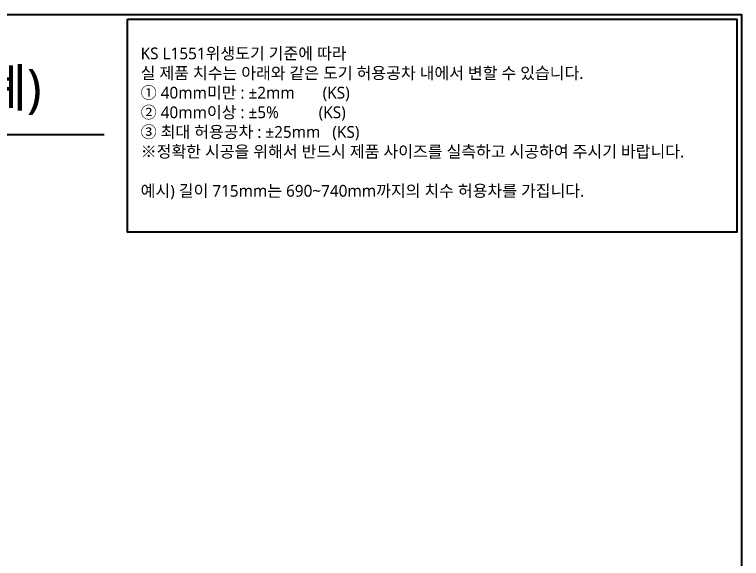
# Model space of a CAD drawing. Extents: x 612 to 6849, y -547 to 2005.
# Drawn here: x 1919 to 3463, y 850 to 2005 of the extents above; entities that cross this region are included whole.
import ezdxf
from ezdxf.lldxf.tags import DXFTag

# ---------------------------------------------------------------- set-up
doc = ezdxf.new("R2010")
doc.units = 0
doc.header["$LTSCALE"] = 20
doc.header["$MEASUREMENT"] = 0
doc.layers.get('0').update_dxf_attribs({"linetype": 'CONTINUOUS'})
for name, color, linetype in [('2', 2, 'CONTINUOUS'), ('3', 3, 'CONTINUOUS'), ('6', 6, 'CONTINUOUS')]:
    doc.layers.add(name, color=color, linetype=linetype)
doc.styles.add('GHS', font='romans', dxfattribs={"bigfont": 'ghs'})
doc.styles.add('ROMANS', font='NanumGothic.ttf', dxfattribs={"height": 10.144927})
tags = doc.linetypes.add('DASHED', pattern=[0.75, 0.5, -0.25]).pattern_tags.tags
tags[6:7] = [DXFTag(74, 4), DXFTag(75, 0), DXFTag(340, '0'), DXFTag(46, 1.0), DXFTag(50, 0.0), DXFTag(44, 0.0), DXFTag(45, 0.0)]
tags[4:5] = [DXFTag(74, 4), DXFTag(75, 0), DXFTag(340, '0'), DXFTag(46, 1.0), DXFTag(50, 0.0), DXFTag(44, 0.0), DXFTag(45, 0.0)]

msp = doc.modelspace()

# ---------------------------------------------------------------- linework, layer by layer
at = {"layer": '3', "color": 7}
msp.add_lwpolyline([(827.9, 1749.5), (827.9, 2004.9), (3463.1, 2004.9), (3463.1, -175.5), (2755.4, -175.5)], dxfattribs=at)
at = {"layer": '3', "linetype": 'DASHED'}
msp.add_lwpolyline([(2159.2, 1994.9), (3453.1, 1994.9), (3453.1, 1543), (2159.2, 1543)], close=True, dxfattribs=at)
at = {"layer": '6'}
msp.add_lwpolyline([(2109.4, 1749.5), (827.1, 1749.5), (827.1, -175.5), (2227, -175.5)], dxfattribs=at)

# ---------------------------------------------------------------- texts
at = {"insert": (856.3, 1889.5), "char_height": 80, "width": 1316.14, "attachment_point": 1, "style": 'GHS'}
msp.add_mtext('{\\fNanumGothic|b0|i0|c0|p50;DST-4000,4101\\fNanumGothic|b0|i0|c129|p50; (미개폐)}', dxfattribs=at)
at = {"layer": '2', "insert": (2187, 1773.7), "char_height": 25, "attachment_point": 4, "style": 'ROMANS'}
msp.add_mtext('KS L1551위생도기 기준에 따라 \\P실 제품 치수는 아래와 같은 도기 허용공차 내에서 변할 수 있습니다. \\P① 40mm미만 : ±2mm       (KS) \\P② 40mm이상 : ±5%          (KS)\\P③ 최대 허용공차 : ±25mm   (KS)\\P※정확한 시공을 위해서 반드시 제품 사이즈를 실측하고 시공하여 주시기 바랍니다.\\P\\P예시) 길이 715mm는 690~740mm까지의 치수 허용차를 가집니다.', dxfattribs=at)

doc.saveas('drawing.dxf')
